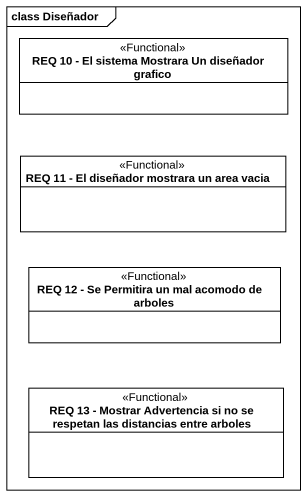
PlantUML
@startuml
mainframe class Diseñador
hide circle
hide empty members
class "REQ 10 - El sistema Mostrara Un diseñador grafico" as REQ_10_El_sistema_Mostrara <<Functional>>
class "REQ 11 - El diseñador mostrara un area vacia" as REQ_11_El_diseñador <<Functional>>
class "REQ 12 - Se Permitira un mal acomodo de arboles" as REQ_12_Se_Permitira_un_mal <<Functional>>
class "REQ 13 - Mostrar Advertencia si no se respetan las distancias entre arboles" as REQ_13_Mostrar_Advertencia <<Functional>>
@enduml
